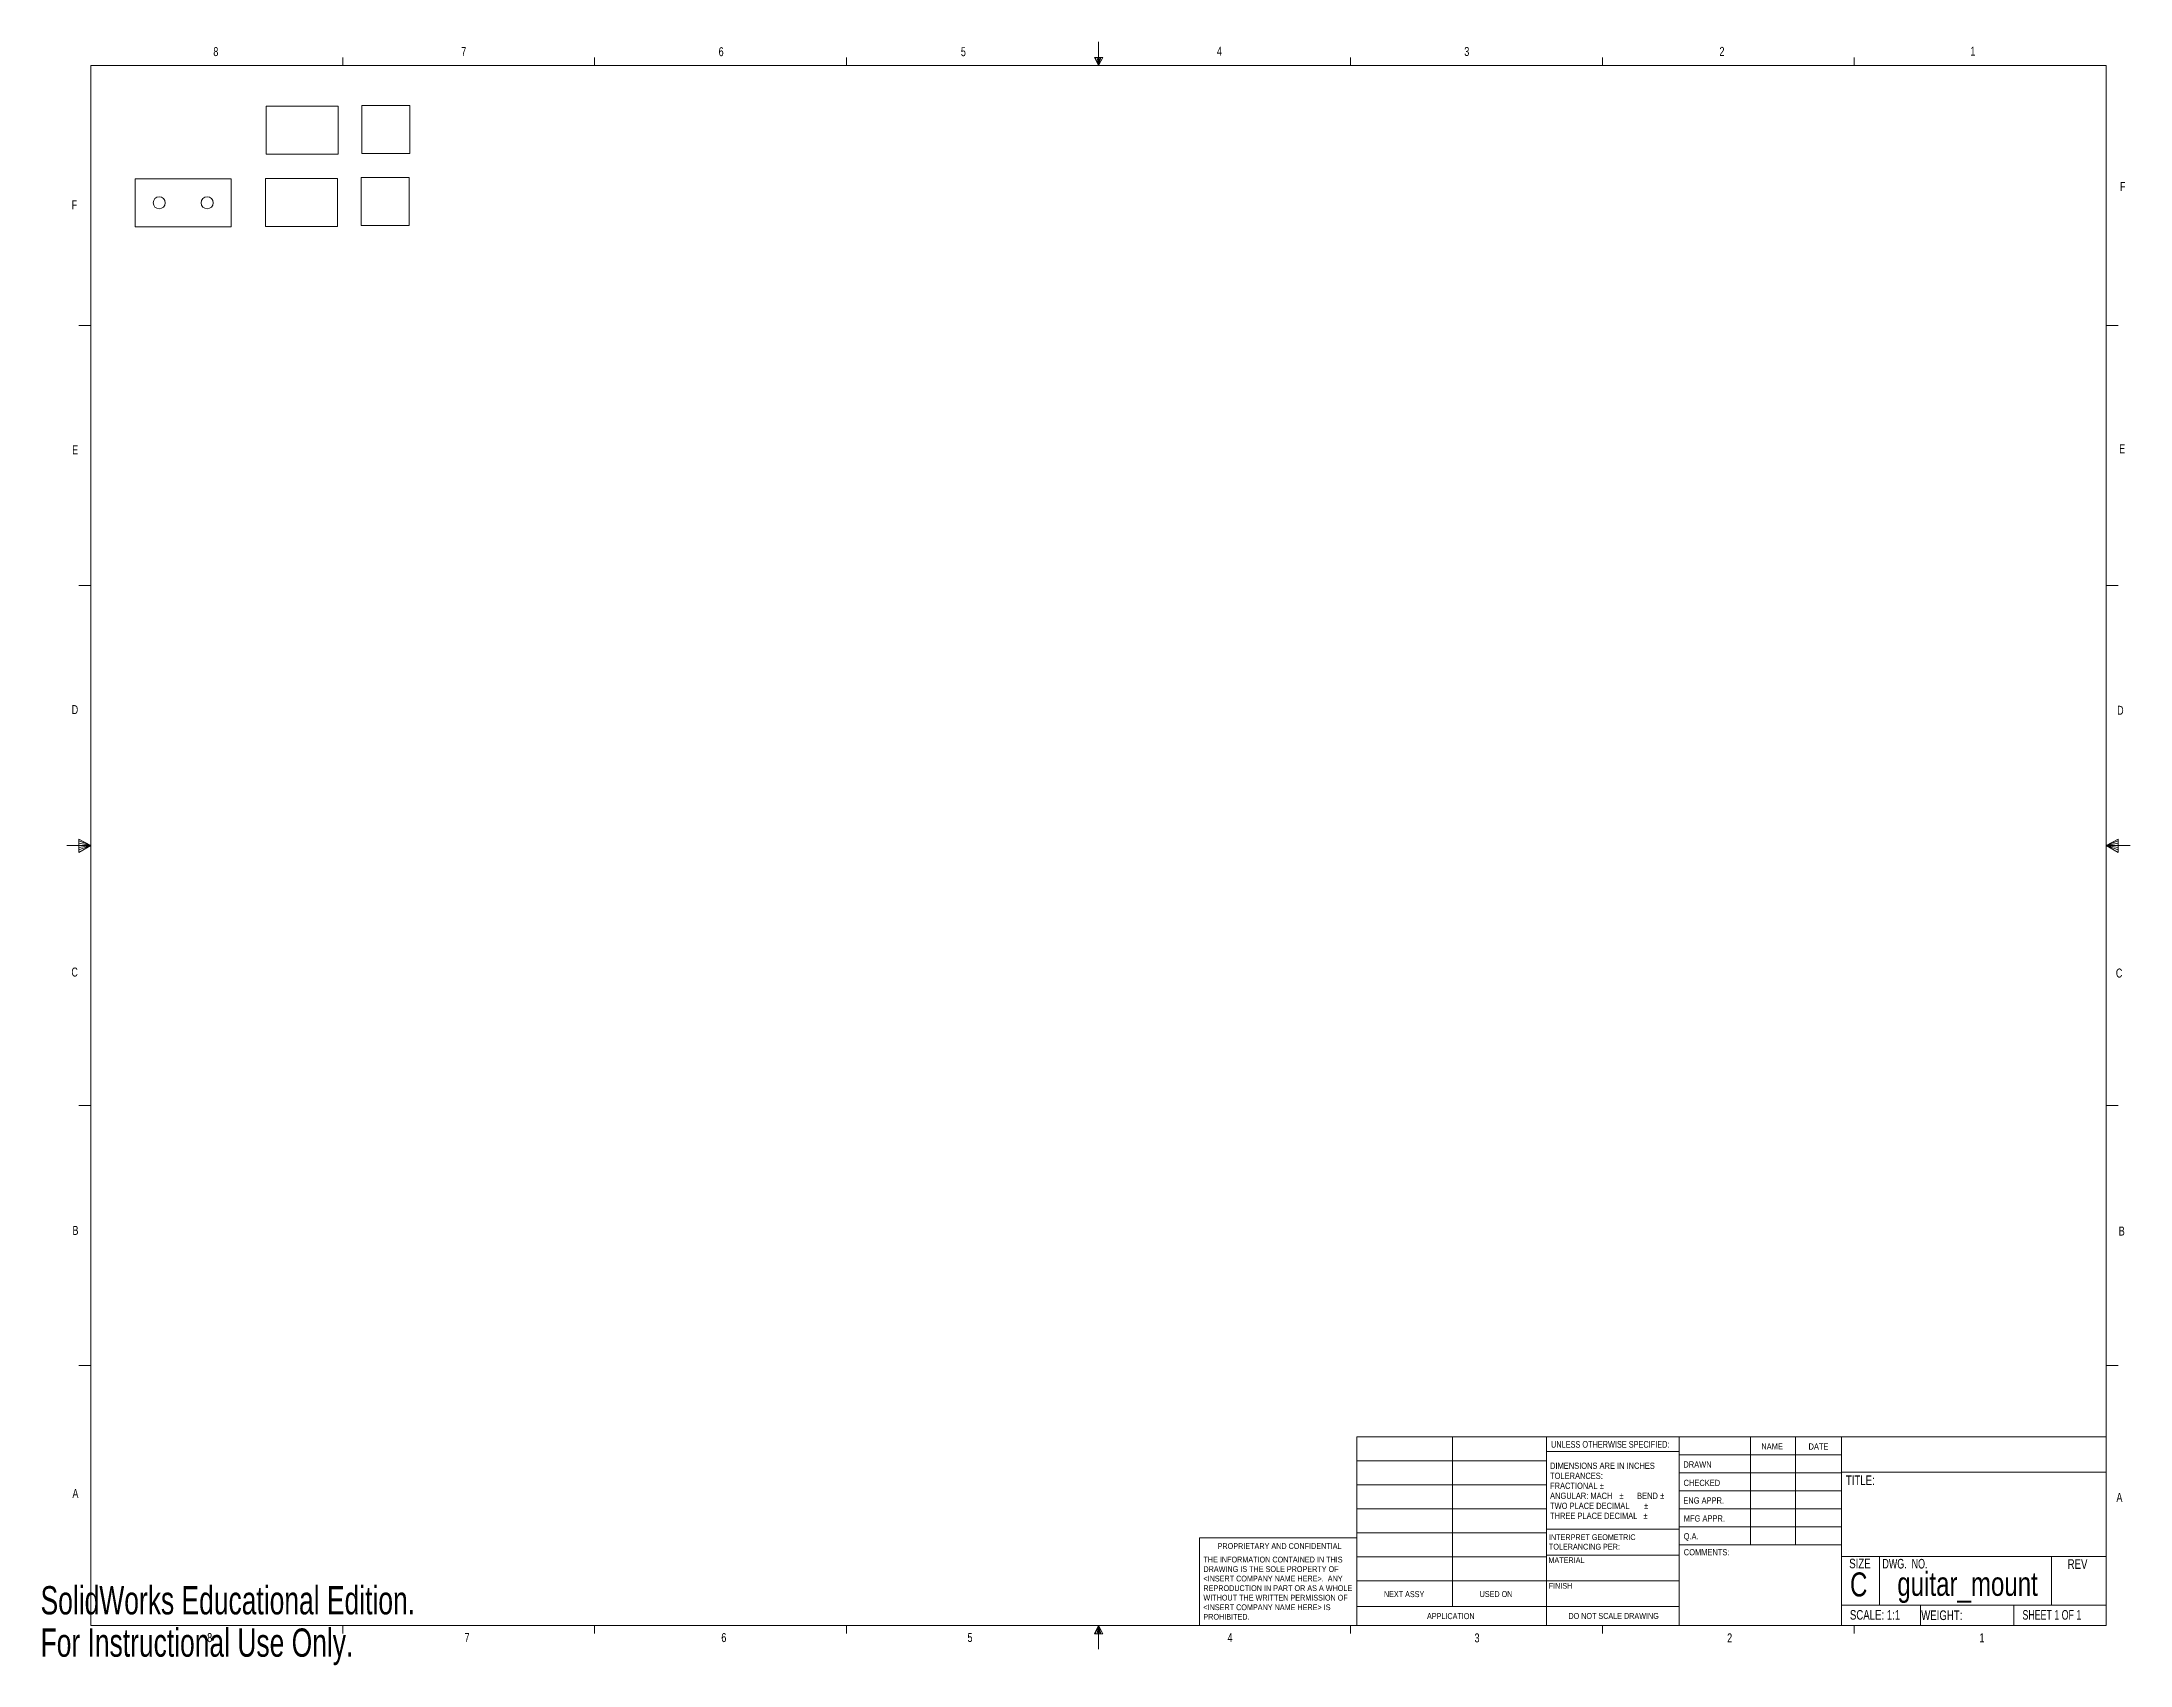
# Model space of a CAD drawing. Header units: inches. Extents: x 0 to 21.8, y 0 to 16.9.
import ezdxf

# ---------------------------------------------------------------- set-up
doc = ezdxf.new("R2010")
doc.units = ezdxf.units.IN
doc.header["$MEASUREMENT"] = 0
doc.styles.add('SLDTEXTSTYLE0', font='TXT', dxfattribs={"width": 0.75})
doc.styles.add('SLDTEXTSTYLE1', font='TXT', dxfattribs={"width": 0.6875})
doc.styles.add('SLDTEXTSTYLE2', font='TXT', dxfattribs={"width": 0.694444})
doc.styles.add('SLDTEXTSTYLE3', font='TXT', dxfattribs={"width": 0.7})

# ---------------------------------------------------------------- blocks, each defined once
blk = doc.blocks.new('SW_NOTE_0')
at = {"color": 0, "linetype": 'Continuous', "lineweight": 0, "char_height": 0.06, "attachment_point": 1, "style": 'SLDTEXTSTYLE0'}
for s, insert in [('INTERPRET GEOMETRIC', (0, 0.077)), ('TOLERANCING PER:', (0, -0.022))]:
    blk.add_mtext(s, dxfattribs=dict(at, insert=insert))
blk = doc.blocks.new('SW_NOTE_1')
at = {"color": 0, "linetype": 'Continuous', "lineweight": 0, "char_height": 0.065, "attachment_point": 1, "style": 'SLDTEXTSTYLE0'}
for s, insert in [('DIMENSIONS ARE IN INCHES', (0, 0.084)), ('TOLERANCES:', (0, -0.021)), ('FRACTIONAL', (0, -0.125)), ('%%p', (0.518, -0.125)), ('ANGULAR: MACH', (0, -0.229)), ('TWO PLACE DECIMAL', (0, -0.334)), ('%%p', (0.723, -0.229)), ('BEND', (0.907, -0.229)), ('%%p', (0.979, -0.334)), ('%%p', (1.148, -0.229)), ('THREE PLACE DECIMAL', (0, -0.438)), ('%%p', (0.974, -0.438))]:
    blk.add_mtext(s, dxfattribs=dict(at, insert=insert))
blk = doc.blocks.new('SW_NOTE_2')
at = {"color": 0, "linetype": 'Continuous', "lineweight": 0, "char_height": 0.06, "attachment_point": 1, "style": 'SLDTEXTSTYLE0'}
for s, insert in [('THE INFORMATION CONTAINED IN THIS', (0, 0.077)), ('<INSERT COMPANY NAME HERE>.  ANY', (0, -0.121)), ('DRAWING IS THE SOLE PROPERTY OF', (0, -0.022)), ('WITHOUT THE WRITTEN PERMISSION OF', (0, -0.32)), ('<INSERT COMPANY NAME HERE> IS', (0, -0.42)), ('REPRODUCTION IN PART OR AS A WHOLE', (0, -0.221)), ('PROHIBITED.', (0, -0.519))]:
    blk.add_mtext(s, dxfattribs=dict(at, insert=insert))

msp = doc.modelspace()

# ---------------------------------------------------------------- linework, layer by layer
at = {"color": 7, "linetype": 'Continuous', "lineweight": 0}
for p, q in [((11.023, 16.661), (11.023, 16.908)), ((0.523, 16.661), (21.523, 16.661)), ((0.523, 16.661), (0.523, 0.411)), ((3.148, 16.661), (3.148, 16.745)), ((5.773, 16.661), (5.773, 16.745)), ((8.398, 16.661), (8.398, 16.745)), ((10.981, 16.746), (11.067, 16.746)), ((11.023, 16.661), (10.981, 16.746)), ((11.023, 16.661), (10.989, 16.746)), ((11.023, 16.661), (11.009, 16.746)), ((11.023, 16.661), (11.036, 16.746)), ((11.023, 16.661), (11.046, 16.746)), ((11.023, 16.661), (11.067, 16.746)), ((13.648, 16.661), (13.648, 16.745)), ((16.273, 16.661), (16.273, 16.745)), ((18.898, 16.661), (18.898, 16.745)), ((21.523, 0.411), (21.523, 16.661)), ((3.101, 16.237), (2.351, 16.237)), ((2.351, 15.737), (2.351, 16.237)), ((3.101, 15.737), (3.101, 16.237)), ((3.848, 16.246), (3.348, 16.246)), ((3.348, 15.746), (3.348, 16.246)), ((3.848, 15.746), (3.848, 16.246)), ((3.101, 15.737), (2.351, 15.737)), ((3.848, 15.746), (3.348, 15.746)), ((1.986, 15.481), (0.986, 15.481)), ((0.986, 14.981), (0.986, 15.481)), ((1.986, 14.981), (1.986, 15.481)), ((3.093, 15.484), (2.343, 15.484)), ((2.343, 14.984), (2.343, 15.484)), ((3.093, 14.984), (3.093, 15.484)), ((3.84, 15.493), (3.34, 15.493)), ((3.34, 14.993), (3.34, 15.493)), ((3.84, 14.993), (3.84, 15.493)), ((1.986, 14.981), (0.986, 14.981)), ((3.093, 14.984), (2.343, 14.984)), ((3.84, 14.993), (3.34, 14.993)), ((0.523, 13.952), (0.398, 13.952)), ((21.523, 13.952), (21.648, 13.952)), ((0.523, 11.244), (0.398, 11.244)), ((21.523, 11.244), (21.648, 11.244)), ((0.523, 8.536), (0.273, 8.536)), ((0.399, 8.601), (0.399, 8.462)), ((0.523, 8.536), (0.399, 8.601)), ((0.399, 8.583), (0.523, 8.536)), ((0.399, 8.559), (0.523, 8.536)), ((0.399, 8.462), (0.523, 8.536)), ((0.399, 8.49), (0.523, 8.536)), ((0.399, 8.516), (0.523, 8.536)), ((21.523, 8.536), (21.647, 8.601)), ((21.647, 8.583), (21.523, 8.536)), ((21.647, 8.559), (21.523, 8.536)), ((21.647, 8.516), (21.523, 8.536)), ((21.647, 8.49), (21.523, 8.536)), ((21.647, 8.462), (21.523, 8.536)), ((21.523, 8.536), (21.773, 8.536)), ((21.647, 8.601), (21.647, 8.462)), ((0.523, 5.828), (0.398, 5.828)), ((21.523, 5.828), (21.648, 5.828)), ((0.523, 3.12), (0.398, 3.12)), ((21.523, 3.12), (21.648, 3.12)), ((13.714, 2.375), (21.523, 2.375)), ((13.714, 0.411), (13.714, 2.375)), ((14.712, 2.375), (14.712, 0.607)), ((15.691, 0.411), (15.691, 2.375)), ((17.073, 2.221), (15.691, 2.221)), ((17.073, 2.375), (17.073, 0.411)), ((17.073, 2.187), (18.764, 2.187)), ((17.817, 2.375), (17.817, 1.25)), ((18.285, 2.375), (18.285, 1.25)), ((18.764, 2.375), (18.764, 0.411)), ((13.714, 2.125), (15.691, 2.125)), ((17.073, 2), (18.764, 2)), ((18.764, 2.008), (21.523, 2.008)), ((13.714, 1.875), (15.691, 1.875)), ((17.073, 1.812), (18.764, 1.812)), ((13.714, 1.625), (15.691, 1.625)), ((18.764, 1.625), (17.073, 1.625)), ((12.077, 0.411), (12.077, 1.325)), ((13.714, 1.325), (12.077, 1.325)), ((13.714, 1.375), (15.691, 1.375)), ((15.691, 1.414), (17.073, 1.414)), ((18.764, 1.437), (17.073, 1.437)), ((13.714, 1.125), (15.691, 1.125)), ((15.691, 1.144), (17.073, 1.144)), ((18.764, 1.25), (17.073, 1.25)), ((18.764, 1.13), (21.523, 1.13)), ((19.16, 1.13), (19.16, 0.623)), ((20.951, 1.13), (20.951, 0.623)), ((13.714, 0.875), (15.691, 0.875)), ((15.691, 0.874), (17.073, 0.874)), ((13.714, 0.607), (17.073, 0.607)), ((18.764, 0.623), (21.523, 0.623)), ((19.587, 0.623), (19.587, 0.411)), ((20.559, 0.623), (20.559, 0.411)), ((21.523, 0.411), (0.523, 0.411)), ((3.148, 0.411), (3.148, 0.326)), ((5.773, 0.411), (5.773, 0.326)), ((8.398, 0.411), (8.398, 0.326)), ((11.023, 0.411), (10.981, 0.325)), ((10.981, 0.325), (11.067, 0.325)), ((11.023, 0.411), (10.989, 0.325)), ((11.023, 0.411), (11.009, 0.325)), ((11.023, 0.411), (11.023, 0.163)), ((11.023, 0.411), (11.067, 0.325)), ((11.023, 0.411), (11.046, 0.325)), ((11.023, 0.411), (11.036, 0.325)), ((13.648, 0.411), (13.648, 0.326)), ((16.273, 0.411), (16.273, 0.326)), ((18.898, 0.411), (18.898, 0.326))]:
    msp.add_line(p, q, dxfattribs=at)
for centre in [(1.236, 15.231), (1.736, 15.231)]:
    msp.add_circle(centre, 0.0625, dxfattribs=at)

# ---------------------------------------------------------------- block references
for name, p in [('SW_NOTE_1', (15.728, 2.023)), ('SW_NOTE_0', (15.716, 1.283)), ('SW_NOTE_2', (12.116, 1.05))]:
    msp.add_blockref(name, p, dxfattribs=at)

# ---------------------------------------------------------------- texts
for s, insert, char_height, attachment_point, style in [('8', (1.8, 16.853), 0.0937, 1, 'SLDTEXTSTYLE0'), ('7', (4.383, 16.853), 0.0937, 1, 'SLDTEXTSTYLE0'), ('6', (7.065, 16.852), 0.0937, 1, 'SLDTEXTSTYLE0'), ('5', (9.589, 16.852), 0.0937, 1, 'SLDTEXTSTYLE0'), ('4', (12.257, 16.857), 0.0937, 1, 'SLDTEXTSTYLE0'), ('3', (14.834, 16.854), 0.0937, 1, 'SLDTEXTSTYLE0'), ('2', (17.493, 16.855), 0.0937, 1, 'SLDTEXTSTYLE0'), ('1', (20.107, 16.856), 0.0937, 1, 'SLDTEXTSTYLE0'), ('F', (0.324, 15.258), 0.0937, 1, 'SLDTEXTSTYLE0'), ('F', (21.666, 15.446), 0.0937, 1, 'SLDTEXTSTYLE0'), ('E', (0.329, 12.703), 0.0937, 1, 'SLDTEXTSTYLE0'), ('E', (21.657, 12.716), 0.0937, 1, 'SLDTEXTSTYLE0'), ('D', (0.324, 9.998), 0.0937, 1, 'SLDTEXTSTYLE0'), ('D', (21.636, 9.991), 0.0937, 1, 'SLDTEXTSTYLE0'), ('C', (0.321, 7.264), 0.0937, 1, 'SLDTEXTSTYLE0'), ('C', (21.623, 7.254), 0.0937, 1, 'SLDTEXTSTYLE0'), ('B', (0.332, 4.573), 0.0937, 1, 'SLDTEXTSTYLE0'), ('B', (21.653, 4.566), 0.0937, 1, 'SLDTEXTSTYLE0'), ('UNLESS OTHERWISE SPECIFIED:', (15.738, 2.332), 0.07, 1, 'SLDTEXTSTYLE0'), ('NAME', (17.929, 2.309), 0.065, 1, 'SLDTEXTSTYLE0'), ('DATE', (18.421, 2.307), 0.065, 1, 'SLDTEXTSTYLE0'), ('DRAWN', (17.117, 2.12), 0.065, 1, 'SLDTEXTSTYLE0'), ('TITLE:', (18.81, 1.973), 0.1, 1, 'SLDTEXTSTYLE0'), ('A', (0.332, 1.832), 0.0937, 1, 'SLDTEXTSTYLE0'), ('ENG APPR.', (17.116, 1.745), 0.065, 1, 'SLDTEXTSTYLE0'), ('CHECKED', (17.119, 1.928), 0.065, 1, 'SLDTEXTSTYLE0'), ('A', (21.629, 1.791), 0.0937, 1, 'SLDTEXTSTYLE0'), ('MFG APPR.', (17.121, 1.558), 0.065, 1, 'SLDTEXTSTYLE0'), ('Q.A.', (17.12, 1.372), 0.065, 1, 'SLDTEXTSTYLE0'), ('PROPRIETARY AND CONFIDENTIAL', (12.264, 1.268), 0.06, 1, 'SLDTEXTSTYLE0'), ('MATERIAL', (15.711, 1.121), 0.06, 1, 'SLDTEXTSTYLE0'), ('COMMENTS:', (17.121, 1.206), 0.065, 1, 'SLDTEXTSTYLE0'), ('SIZE', (18.845, 1.106), 0.1, 1, 'SLDTEXTSTYLE0'), ('DWG.  NO.', (19.191, 1.104), 0.1, 1, 'SLDTEXTSTYLE2'), ('REV', (21.121, 1.1), 0.1, 1, 'SLDTEXTSTYLE0'), ('C', (18.853, 0.963), 0.25, 1, 'SLDTEXTSTYLE0'), ('guitar_mount', (20.078, 0.969), 0.25, 2, 'SLDTEXTSTYLE0'), ('NEXT ASSY', (13.997, 0.768), 0.0625, 1, 'SLDTEXTSTYLE0'), ('USED ON', (14.994, 0.769), 0.0625, 1, 'SLDTEXTSTYLE0'), ('FINISH', (15.714, 0.853), 0.06, 1, 'SLDTEXTSTYLE0'), ('APPLICATION', (14.446, 0.539), 0.0625, 1, 'SLDTEXTSTYLE0'), ('DO NOT SCALE DRAWING', (16.39, 0.541), 0.0625, 2, 'SLDTEXTSTYLE0'), ('SCALE: 1:1', (18.852, 0.571), 0.1, 1, 'SLDTEXTSTYLE0'), ('WEIGHT:', (19.595, 0.567), 0.1, 1, 'SLDTEXTSTYLE0'), ('SHEET 1 OF 1', (20.65, 0.571), 0.1, 1, 'SLDTEXTSTYLE1'), ('8', (1.736, 0.331), 0.0937, 1, 'SLDTEXTSTYLE0'), ('7', (4.418, 0.332), 0.0937, 1, 'SLDTEXTSTYLE0'), ('6', (7.093, 0.331), 0.0937, 1, 'SLDTEXTSTYLE0'), ('5', (9.658, 0.332), 0.0937, 1, 'SLDTEXTSTYLE0'), ('4', (12.368, 0.332), 0.0937, 1, 'SLDTEXTSTYLE0'), ('3', (14.941, 0.328), 0.0937, 1, 'SLDTEXTSTYLE0'), ('2', (17.573, 0.328), 0.0937, 1, 'SLDTEXTSTYLE0'), ('1', (20.202, 0.328), 0.0937, 1, 'SLDTEXTSTYLE0')]:
    msp.add_mtext(s, dxfattribs=dict(at, insert=insert, char_height=char_height, attachment_point=attachment_point, style=style))
at = {"color": 7, "linetype": 'Continuous', "char_height": 0.2941, "attachment_point": 1, "style": 'SLDTEXTSTYLE3'}
for s, insert in [('SolidWorks Educational Edition.', (0, 0.82)), ('For Instructional Use Only.', (0, 0.379))]:
    msp.add_mtext(s, dxfattribs=dict(at, insert=insert))

doc.saveas('drawing.dxf')
